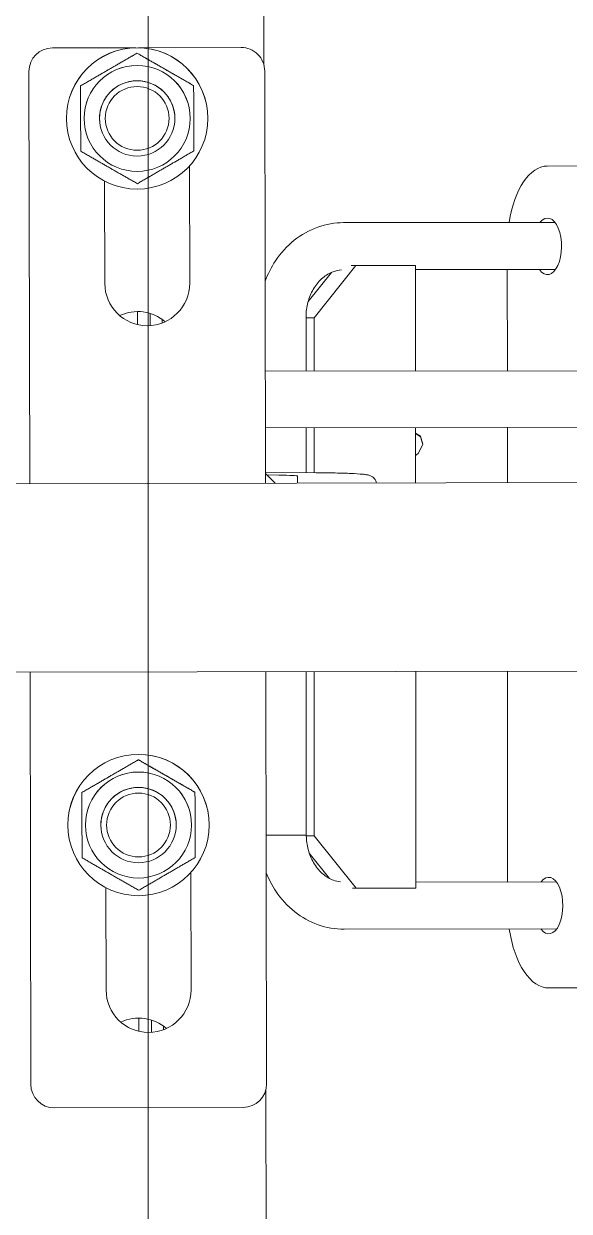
# Model space of a CAD drawing. Extents: x -3873 to 164127, y 7129 to 96529.
# Drawn here: x 85635.6 to 85751.4, y 50277.4 to 50529.4 of the extents above; entities that cross this region are included whole.
import ezdxf

# ---------------------------------------------------------------- set-up
doc = ezdxf.new("R2010")
doc.units = 0
doc.layers.get('0').update_dxf_attribs({"linetype": 'CONTINUOUS'})
doc.layers.add('LAYOUT Kromeka', color=1, linetype='CONTINUOUS', lineweight=5)

# ---------------------------------------------------------------- blocks, each defined once
blk = doc.blocks.new('drop-GS-double')
for p, q in [((330.19, 402.45), (330.19, 108.5)), ((370.19, 402.5), (370.19, 108.5)), ((242.69, 253.5), (330.19, 253.5)), ((370.19, 253.5), (457.69, 253.5)), ((237.69, 208.45), (237.69, 248.5)), ((462.69, 248.5), (462.69, 230.83)), ((297.69, 245.54), (297.69, 245.54)), ((447.69, 245.54), (447.69, 245.54)), ((304.61, 242.54), (304.61, 242.54)), ((454.61, 242.54), (454.61, 242.54)), ((297.69, 241.79), (297.69, 241.79)), ((447.69, 241.79), (447.69, 241.79)), ((262.66, 237.48), (284.39, 237.48)), ((297.69, 238.54), (297.69, 238.54)), ((412.69, 237.48), (434.39, 237.48)), ((447.69, 238.54), (447.69, 238.54)), ((256.69, 230.54), (253.89, 230.54)), ((311.55, 230.55), (311.54, 230.55)), ((406.69, 230.54), (403.92, 230.54)), ((461.55, 230.55), (461.54, 230.55)), ((462.69, 230.25), (462.69, 208.45)), ((256.29, 227.89), (253.67, 227.89)), ((406.29, 227.89), (403.7, 227.89)), ((255.03, 225.32), (254.22, 225.32)), ((405.03, 225.32), (404.25, 225.32)), ((297.69, 222.54), (297.69, 222.54)), ((447.69, 222.54), (447.69, 222.54)), ((287.57, 219.46), (262.66, 219.46)), ((437.57, 219.46), (412.69, 219.46)), ((297.69, 219.29), (297.69, 219.29)), ((304.63, 218.54), (304.62, 218.54)), ((447.69, 219.29), (447.69, 219.29)), ((454.63, 218.54), (454.62, 218.54)), ((297.69, 215.54), (297.69, 215.54)), ((447.69, 215.54), (447.69, 215.54)), ((241.32, 203.64), (-241.18, 203.64)), ((330.19, 203.45), (242.69, 203.45)), ((370.19, 201.38), (372.26, 203.45)), ((457.69, 203.45), (370.19, 203.45)), ((371.92, 200.6), (371.96, 203.15)), ((372.48, 203.45), (372.4, 192.72)), ((381.96, 203.45), (381.95, 109.3)), ((393.96, 203.45), (393.95, 109.3)), ((872.69, 203.63), (459.05, 203.63)), ((370.19, 196.64), (371.68, 196.64)), ((370.19, 196.64), (370.19, 196.64)), ((291.62, 194.31), (286.27, 190.03)), ((295.31, 194.93), (295.3, 193.26)), ((295.48, 194.96), (330.19, 194.91)), ((372.42, 194.84), (381.96, 194.83)), ((393.96, 194.81), (405.48, 194.79)), ((405.31, 194.79), (405.3, 193.09)), ((414.92, 189.39), (408.75, 194.34)), ((284.2, 184.4), (295.3, 193.26)), ((295.3, 193.26), (330.19, 193.2)), ((372.41, 193.14), (381.96, 193.12)), ((393.96, 193.1), (405.3, 193.09)), ((405.3, 193.09), (416.39, 184.2)), ((275.48, 186.96), (275.46, 141.83)), ((425.46, 141.93), (425.48, 186.77)), ((284.21, 185.15), (284.2, 184.4)), ((284.2, 171.73), (284.2, 184.4)), ((416.39, 184.2), (416.38, 171.53)), ((416.39, 185.16), (416.39, 184.2)), ((330.19, 171.66), (284.2, 171.73)), ((285.47, 171.73), (285.46, 141.89)), ((381.96, 171.58), (370.19, 171.6)), ((375.99, 171.59), (376.44, 171.02)), ((379.99, 170.57), (380.66, 171.58)), ((380.09, 170.57), (380.76, 171.58)), ((416.38, 171.53), (393.96, 171.56)), ((415.46, 141.79), (415.47, 171.53)), ((416.39, 172.49), (416.38, 171.53)), ((376.44, 171.02), (378.33, 170.04)), ((378.33, 170.04), (379.99, 170.57)), ((378.43, 170.05), (378.33, 170.04)), ((378.43, 170.05), (380.09, 170.57)), ((380.09, 170.57), (379.99, 170.57)), ((285.46, 152.25), (330.19, 152.18)), ((370.19, 152.12), (381.95, 152.1)), ((393.95, 152.08), (415.46, 152.05)), ((262.95, 133.61), (262.94, 143.52)), ((262.94, 143.52), (262.94, 139.19)), ((437.41, 143.52), (437.42, 133.61))]:
    blk.add_line(p, q)
for centre, radius in [((297.69, 230.54), 15), ((447.69, 230.54), 15), ((297.69, 230.54), 11.25), ((447.69, 230.54), 11.25), ((297.69, 230.54), 8), ((297.69, 230.54), 6.77), ((447.69, 230.54), 8), ((447.69, 230.54), 6.77)]:
    blk.add_circle(centre, radius)
for centre, radius, start, end in [((242.69, 248.5), 5, 90, 180), ((457.69, 248.5), 5, 0, 90), ((297.69, 230.54), 15, 269.9998, 89.9998), ((447.69, 230.54), 15, 269.9998, 89.9998), ((297.69, 230.54), 11.25, 269.9998, 89.9998), ((447.69, 230.54), 11.25, 269.9998, 89.9998), ((262.66, 228.47), 9.01, 90, 270), ((297.69, 230.54), 8, 266.8484, 93.1511), ((412.69, 228.47), 9.01, 90, 270), ((447.69, 230.54), 8, 266.8484, 93.1511), ((247.69, 230.54), 9, 319.1647, 25.1279), ((397.69, 230.54), 9, 319.3447, 24.9859), ((242.69, 208.45), 5, 180, 270), ((457.69, 208.45), 5, 270, 0)]:
    blk.add_arc(centre, radius, start, end)
for centre, major_axis, ratio, start_param, end_param in [((295.49, 199.96), (-0.01, -5), 0.001934, 3.941238, 5.239756), ((371.68, 202.64), (0, 6), 0.043347, 3.141592, 4.366035), ((295.49, 199.96), (-0.01, -5), 0.001934, 5.239756, 6.283185), ((295.49, 199.93), (-0.01, -5), 0.001934, 5.232221, 6.397484), ((280.42, 143.52), (-17.48, 0.01), 0.5, 4.999862, 6.284059), ((420.37, 143.52), (17.04, -0.01), 0.5, 0.000873, 1.267356), ((280.42, 143.52), (6, 0), 0.5, 2.542739, 6.855436), ((420.37, 143.52), (6, 0), 0.5, 2.52844, 6.840216)]:
    blk.add_ellipse(centre, major_axis=major_axis, ratio=ratio, start_param=start_param, end_param=end_param)
for points in [[(283.83, 230.53), (287.29, 236.53), (290.75, 242.53)], [(290.75, 242.53), (297.68, 242.54), (304.61, 242.54)], [(304.61, 242.54), (308.08, 236.54), (311.54, 230.55)], [(311.55, 230.55), (308.08, 236.54), (304.61, 242.54)], [(433.83, 230.53), (437.29, 236.53), (440.75, 242.53)], [(440.75, 242.53), (447.68, 242.54), (454.61, 242.54)], [(454.61, 242.54), (458.08, 236.54), (461.54, 230.55)], [(461.55, 230.55), (458.08, 236.54), (454.61, 242.54)], [(290.77, 218.53), (287.3, 224.53), (283.83, 230.53)], [(311.54, 230.55), (308.08, 224.54), (304.62, 218.54)], [(304.63, 218.54), (308.09, 224.54), (311.55, 230.55)], [(440.77, 218.53), (437.3, 224.53), (433.83, 230.53)], [(461.54, 230.55), (458.08, 224.54), (454.62, 218.54)], [(454.63, 218.54), (458.09, 224.54), (461.55, 230.55)], [(304.62, 218.54), (297.7, 218.54), (290.77, 218.53)], [(454.62, 218.54), (447.7, 218.54), (440.77, 218.53)]]:
    blk.add_rational_spline(points, [1, 1.15470053838, 1], degree=2)
for points, knots in [([(275.48, 186.96), (275.48, 188.83), (275.81, 190.7), (277.07, 194.25), (278.02, 195.93), (280.44, 198.97), (281.92, 200.32), (284.81, 202.23), (286.12, 202.91), (287.5, 203.45)], [3.141593, 3.141593, 3.141593, 3.141593, 3.440039, 3.440039, 3.74354, 3.74354, 4.0577, 4.0577, 4.288209, 4.288209, 4.288209, 4.288209]), ([(425.48, 186.77), (425.48, 188.64), (425.16, 190.51), (423.89, 194.06), (422.95, 195.75), (420.53, 198.79), (419.05, 200.15), (416.04, 202.15), (414.59, 202.88), (413.06, 203.45)], [0, 0, 0, 0, 0.298446, 0.298446, 0.602199, 0.602199, 0.916358, 0.916358, 1.170419, 1.170419, 1.170419, 1.170419]), ([(285.53, 187.72), (285.59, 188.22), (285.71, 188.72), (286.18, 189.96), (286.6, 190.69), (287.75, 192.06), (288.47, 192.69), (290.13, 193.73), (291.05, 194.15), (292.99, 194.72), (294.01, 194.89), (295.18, 194.93), (295.33, 194.93), (295.48, 194.93)], [3.246617, 3.246617, 3.246617, 3.246617, 3.455752, 3.455752, 3.769911, 3.769911, 4.08407, 4.08407, 4.381694, 4.381694, 4.670874, 4.670874, 4.712389, 4.712389, 4.712389, 4.712389]), ([(415.46, 187.26), (415.42, 187.86), (415.28, 188.45), (414.79, 189.78), (414.36, 190.52), (413.21, 191.89), (412.48, 192.53), (410.83, 193.58), (409.91, 193.99), (407.97, 194.57), (406.95, 194.74), (405.78, 194.79), (405.63, 194.79), (405.48, 194.79)], [0.06688, 0.06688, 0.06688, 0.06688, 0.314159, 0.314159, 0.628319, 0.628319, 0.942478, 0.942478, 1.239754, 1.239754, 1.528823, 1.528823, 1.570796, 1.570796, 1.570796, 1.570796]), ([(372.4, 192.72), (372.39, 191.31), (372.37, 189.92), (372.31, 187.43), (372.28, 186.29), (372.19, 184.34), (372.13, 183.52), (372.04, 182.55), (372.01, 182.27), (371.93, 181.79), (371.9, 181.6), (371.75, 181.2), (371.71, 181.11), (371.62, 180.93), (371.57, 180.85), (371.42, 180.63), (371.3, 180.49), (371.01, 180.25), (370.83, 180.14), (370.5, 180), (370.35, 179.95), (370.19, 179.92)], [0, 0, 0, 0, 0.429346, 0.429346, 0.848138, 0.848138, 1.275417, 1.275417, 1.498662, 1.498662, 1.69795, 1.69795, 1.749169, 1.749169, 1.787863, 1.787863, 1.851062, 1.851062, 1.915208, 1.915208, 1.965405, 1.965405, 1.965405, 1.965405])]:
    blk.add_open_spline(points, degree=3, knots=knots)
blk = doc.blocks.new('g-cl-drop-gs-double')
blk.add_blockref('drop-GS-double', (2633.59, 1448.89))

msp = doc.modelspace()

# ---------------------------------------------------------------- linework, layer by layer
at = {"layer": 'LAYOUT Kromeka', "ltscale": 20}
msp.add_line((85662.06, 47010.51, -15419981.6), (85662.06, 60501.81, -15419981.6), dxfattribs=at)
at = {"layer": 'LAYOUT Kromeka', "elevation": -15419959.69}
msp.add_lwpolyline([(83727.59, 63133.87), (83721.97, 47023.65, 0.412929), (84124.92, 46618.64), (85259.11, 46618.64, 0.415704), (85662.06, 47023.65), (85662.06, 60626.61), (85662.06, 60701.85, 1), (85017.06, 60701.85), (85017.06, 60331.81), (85017.06, 56376, -1), (84371.23, 56376), (84372.61, 60367.81), (84372.59, 63130.55)], format="xyb", dxfattribs=at)

# ---------------------------------------------------------------- block references
at = {"layer": 'LAYOUT Kromeka', "rotation": 90.10840459875308}
msp.add_blockref('g-cl-drop-gs-double', (87344.96, 47431.25, -15419981.6), dxfattribs=at)

doc.saveas('drawing.dxf')
